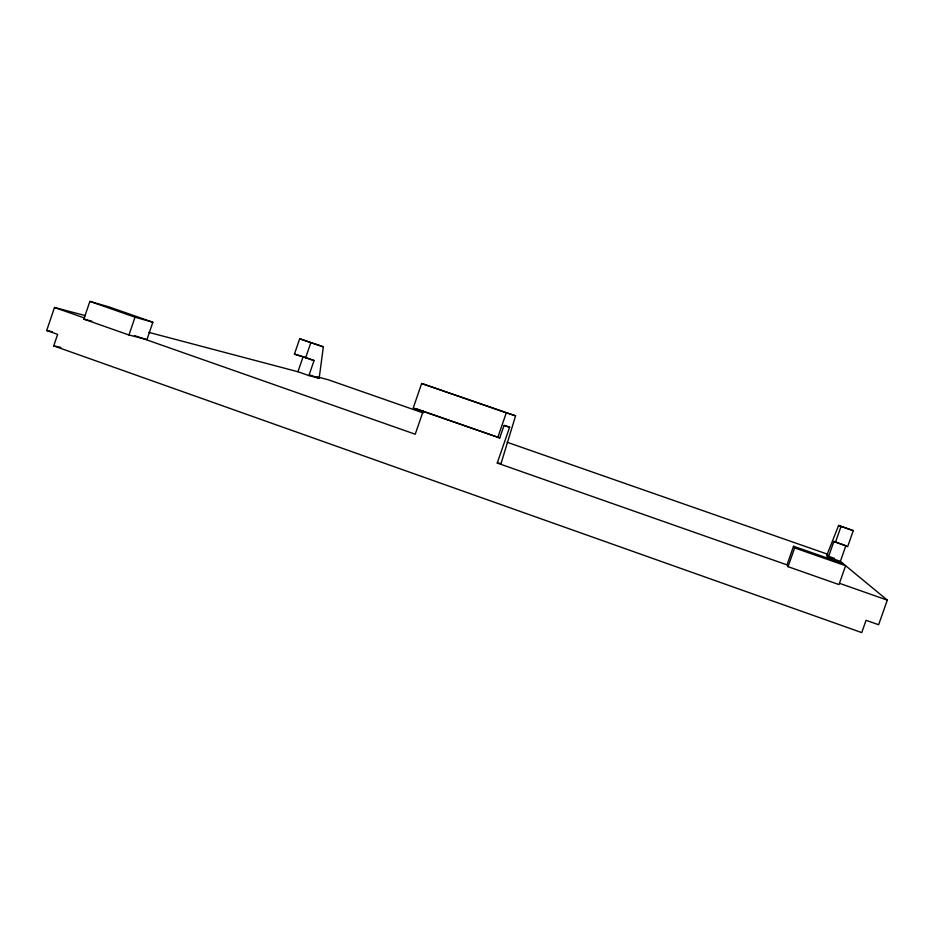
<?xml version="1.0" encoding="UTF-8"?>
<svg xmlns="http://www.w3.org/2000/svg" width="934" height="934" viewBox="0 0 934 934"><rect width="100%" height="100%" fill="white"/><g stroke="black" fill="none" stroke-linecap="round" stroke-linejoin="round"><path stroke-width="1.4" d="M308.909 375.585L319.171 378.27L323.351 346.829L299.697 338.75L294.432 354.103L314.069 360.512L308.909 375.585L297.946 371.755L148.786 332.364M509.637 427.188L503.975 425.682L499.748 437.918L413.237 407.971L421.666 383.489L515.58 415.805L501.056 463.486L497.238 463.054L509.637 427.188L504.162 425.285M828.376 557.166L833.887 541.463L847.64 546.682L853.279 530.64L838.604 525.433L826.695 555.637L828.376 557.166L840.366 561.357L887.3 600.118L878.625 624.741L866.063 620.304L861.732 632.598L53.717 345.895L57.628 334.372L46.7 330.508L54.499 307.473L85.461 315.645M83.85 319.136L89.862 301.402L108.916 306.877L152.861 322.242L146.977 339.532L128.974 335.002L83.85 319.136L91.765 321.179M128.974 335.002L135.021 317.198L152.861 322.242M297.946 371.755L303.106 356.695L314.069 360.512M305.593 357.979L310.859 342.615L323.351 346.829M423.265 410.948L415.233 434.228L134.543 335.598M497.775 437.497L506.298 412.84L515.58 415.805M793.526 546.262L787.152 564.463L788.062 566.681L838.989 584.579L845.62 565.735L794.647 547.919L793.526 546.262L842.947 563.541M788.062 566.681L794.647 547.919M835.405 542.432L841.032 526.402L838.604 525.433M840.366 561.357L845.889 545.643L833.887 541.463M53.717 345.895L60.838 347.378M46.7 330.508L52.374 331.803M316.871 376.752L328.103 379.718L423.09 412.898M294.432 354.103L303.106 356.695M299.697 338.75L310.859 342.615M841.032 526.402L853.279 530.64M421.666 383.489L506.298 412.84M415.84 408.613L499.748 437.918M507.069 442.237L827.828 554.294M309.796 375.001L319.171 378.27M826.695 555.637L834.494 558.369M89.862 301.402L135.021 317.198M54.499 307.473L84.667 318.074M497.238 463.054L787.374 565M839.818 583.435L887.3 600.118"/></g></svg>
